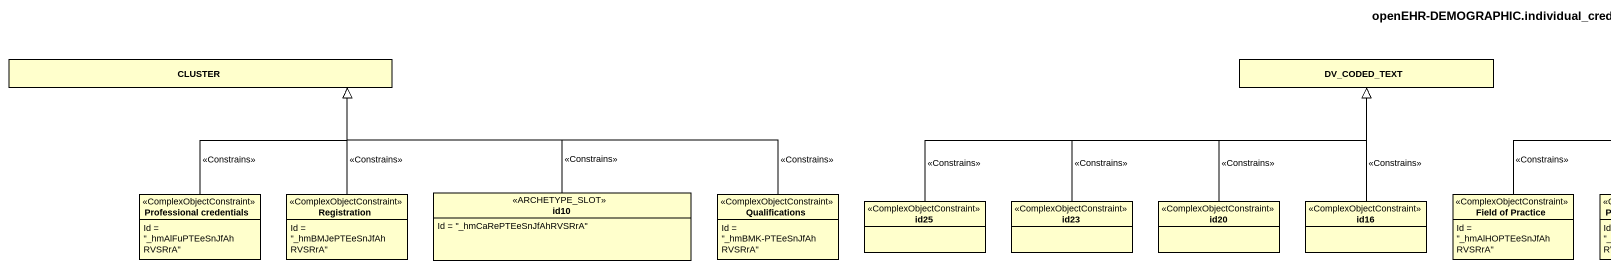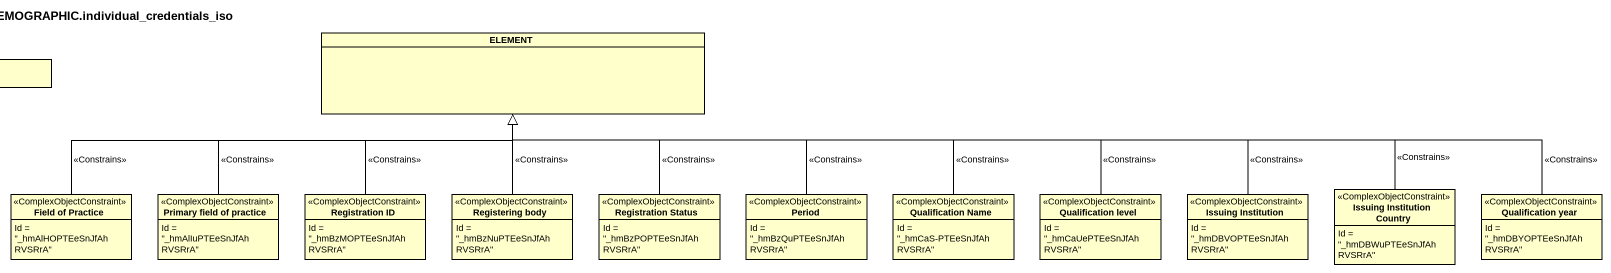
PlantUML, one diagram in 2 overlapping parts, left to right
@startuml
title openEHR-DEMOGRAPHIC.individual_credentials_iso
hide circle
hide empty members
class ELEMENT
class CLUSTER
class DV_CODED_TEXT
class "Professional credentials" as Professional_credentials <<ComplexObjectConstraint>> {
  Id = "_hmAlFuPTEeSnJfAhRVSRrA"
}
class Registration <<ComplexObjectConstraint>> {
  Id = "_hmBMJePTEeSnJfAhRVSRrA"
}
class id10 <<ARCHETYPE_SLOT>> {
  Id = "_hmCaRePTEeSnJfAhRVSRrA"
}
class Qualifications <<ComplexObjectConstraint>> {
  Id = "_hmBMK-PTEeSnJfAhRVSRrA"
}
class "Field of Practice" as Field_of_Practice <<ComplexObjectConstraint>> {
  Id = "_hmAlHOPTEeSnJfAhRVSRrA"
}
class "Primary field of practice" as Primary_field_of_practice <<ComplexObjectConstraint>> {
  Id = "_hmAlIuPTEeSnJfAhRVSRrA"
}
class "Registration ID" as Registration_ID <<ComplexObjectConstraint>> {
  Id = "_hmBzMOPTEeSnJfAhRVSRrA"
}
class "Registering body" as Registering_body <<ComplexObjectConstraint>> {
  Id = "_hmBzNuPTEeSnJfAhRVSRrA"
}
class "Registration Status" as Registration_Status <<ComplexObjectConstraint>> {
  Id = "_hmBzPOPTEeSnJfAhRVSRrA"
}
class Period <<ComplexObjectConstraint>> {
  Id = "_hmBzQuPTEeSnJfAhRVSRrA"
}
class "Qualification Name" as Qualification_Name <<ComplexObjectConstraint>> {
  Id = "_hmCaS-PTEeSnJfAhRVSRrA"
}
class "Qualification level" as Qualification_level <<ComplexObjectConstraint>> {
  Id = "_hmCaUePTEeSnJfAhRVSRrA"
}
class "Issuing Institution" as Issuing_Institution <<ComplexObjectConstraint>> {
  Id = "_hmDBVOPTEeSnJfAhRVSRrA"
}
class "Issuing Institution Country" as Issuing_Institution_Country <<ComplexObjectConstraint>> {
  Id = "_hmDBWuPTEeSnJfAhRVSRrA"
}
class "Qualification year" as Qualification_year <<ComplexObjectConstraint>> {
  Id = "_hmDBYOPTEeSnJfAhRVSRrA"
}
class id25 <<ComplexObjectConstraint>>
class id23 <<ComplexObjectConstraint>>
class id20 <<ComplexObjectConstraint>>
class id16 <<ComplexObjectConstraint>>
Professional_credentials -up-|> CLUSTER : <<Constrains>>
Registration -up-|> CLUSTER : <<Constrains>>
id10 -left-|> CLUSTER : <<Constrains>>
Qualifications -left-|> CLUSTER : <<Constrains>>
Field_of_Practice -right-|> ELEMENT : <<Constrains>>
Primary_field_of_practice -right-|> ELEMENT : <<Constrains>>
Registration_ID -up-|> ELEMENT : <<Constrains>>
Registering_body -up-|> ELEMENT : <<Constrains>>
Registration_Status -up-|> ELEMENT : <<Constrains>>
Period -left-|> ELEMENT : <<Constrains>>
Qualification_Name -left-|> ELEMENT : <<Constrains>>
Qualification_level -left-|> ELEMENT : <<Constrains>>
Issuing_Institution -left-|> ELEMENT : <<Constrains>>
Issuing_Institution_Country -left-|> ELEMENT : <<Constrains>>
Qualification_year -left-|> ELEMENT : <<Constrains>>
id25 -right-|> DV_CODED_TEXT : <<Constrains>>
id23 -right-|> DV_CODED_TEXT : <<Constrains>>
id20 -up-|> DV_CODED_TEXT : <<Constrains>>
id16 -up-|> DV_CODED_TEXT : <<Constrains>>
@enduml
